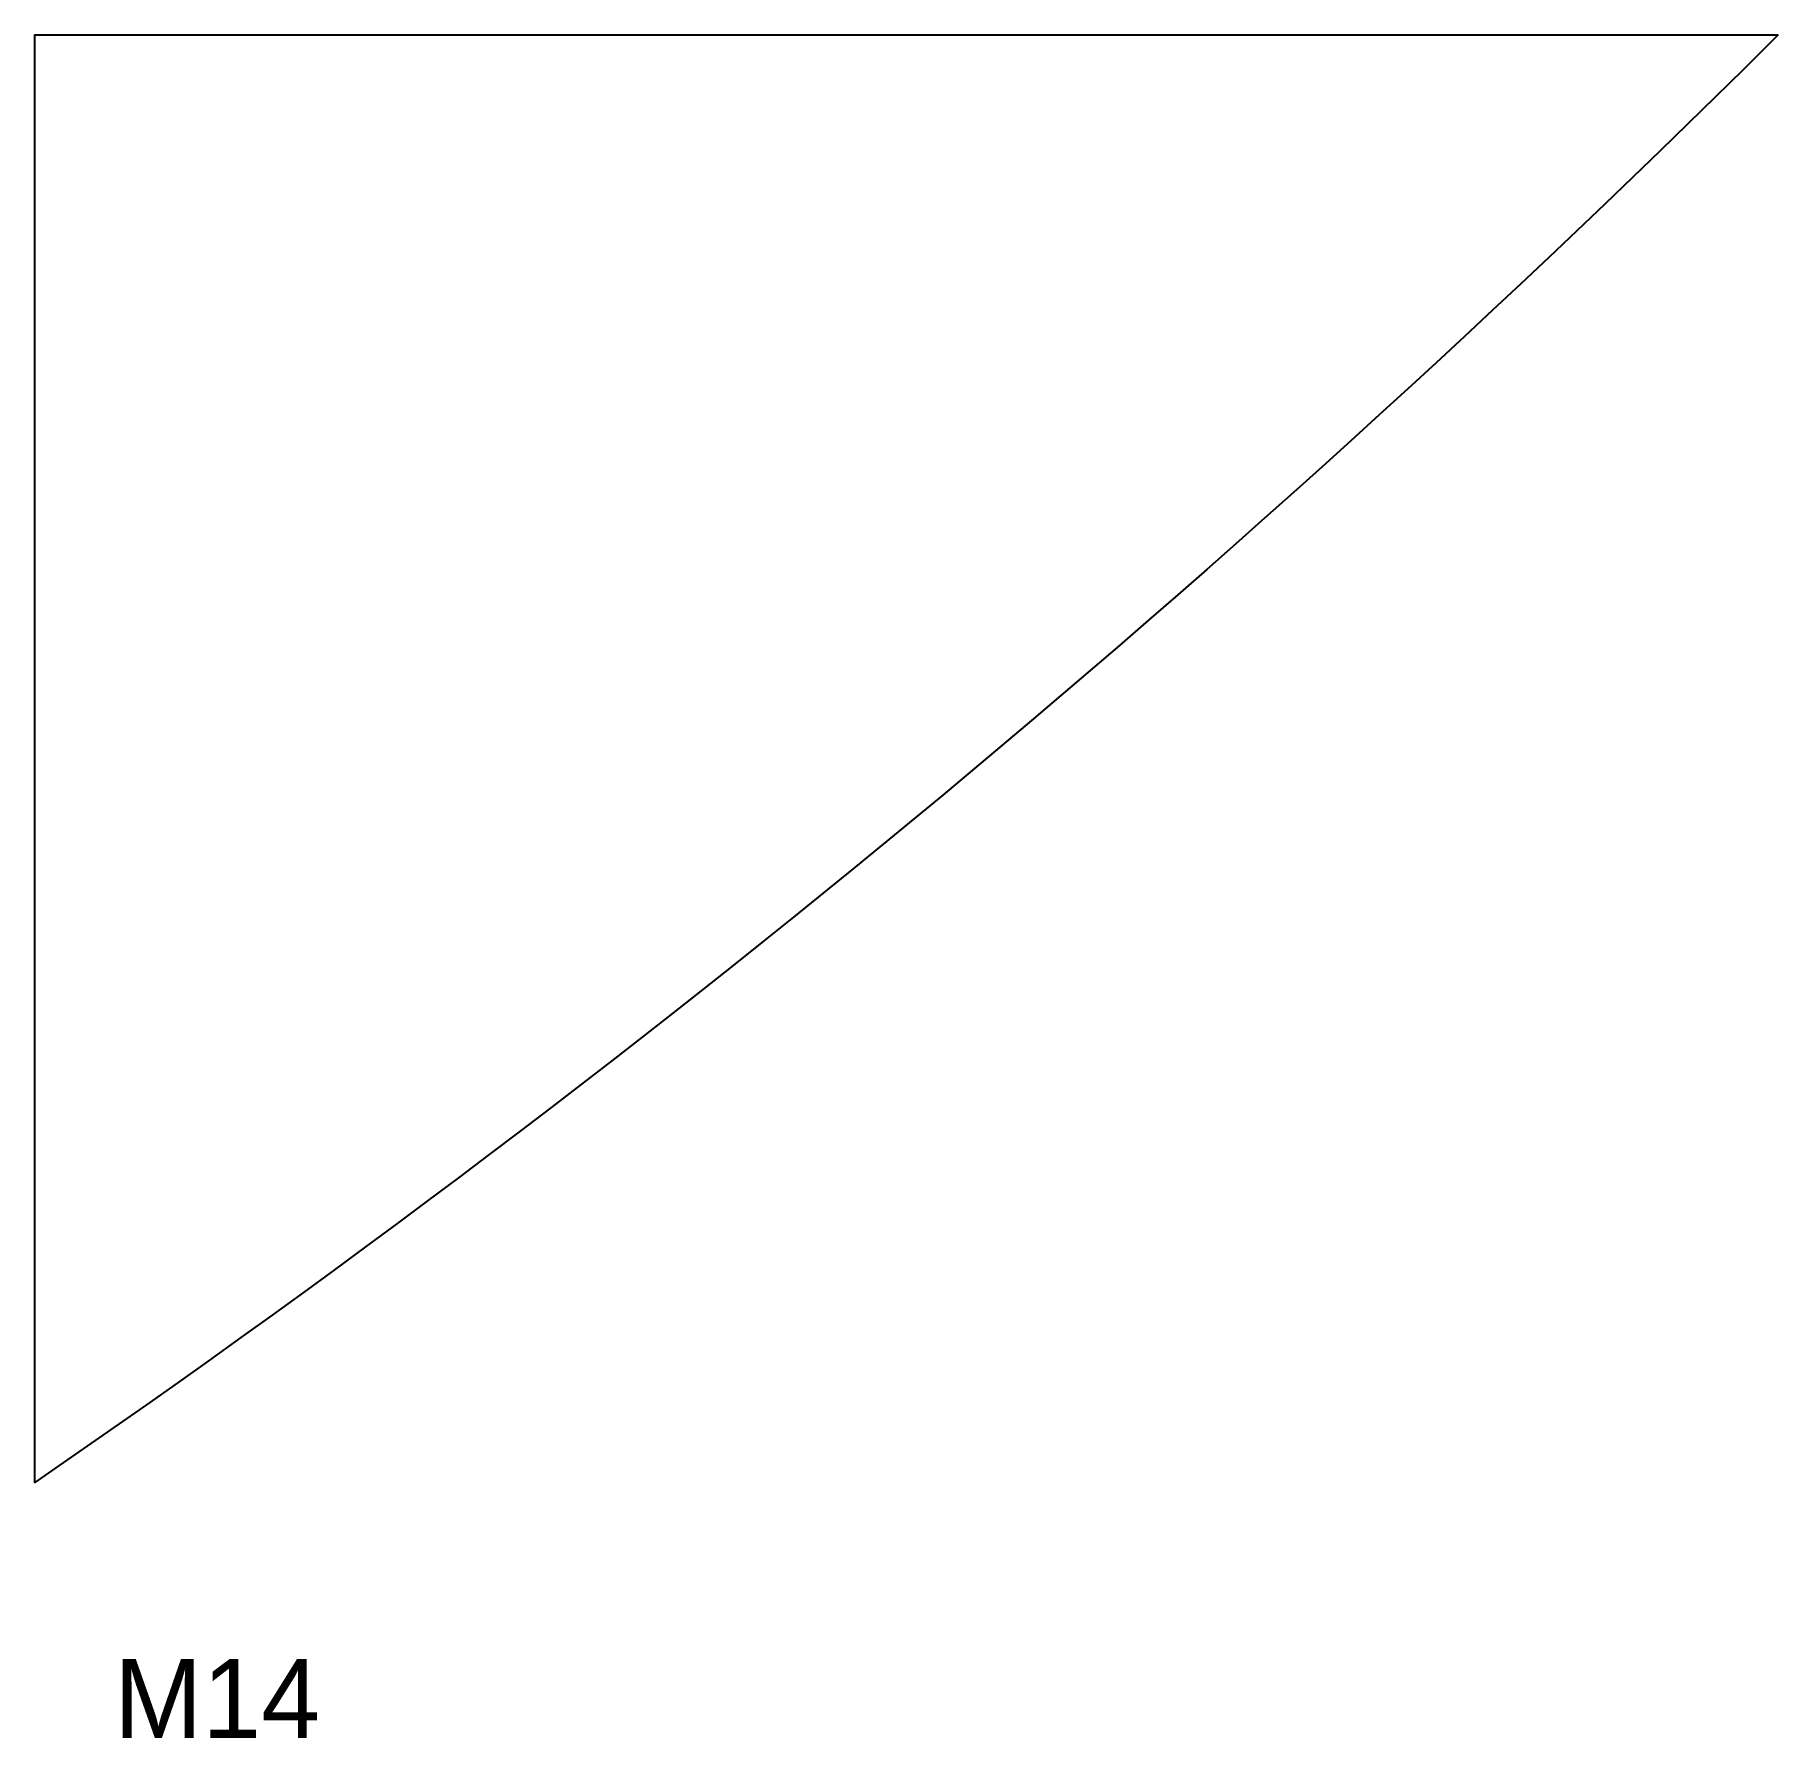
# Model space of a CAD drawing. Header units: millimetres. Extents: x 0 to 880, y 40 to 900.
import ezdxf

# ---------------------------------------------------------------- set-up
doc = ezdxf.new("R2010")
doc.units = ezdxf.units.MM
doc.layers.add('CUT', color=1, linetype='Continuous')
doc.layers.add('ID', color=3, linetype='Continuous')

msp = doc.modelspace()

# ---------------------------------------------------------------- linework, layer by layer
at = {"layer": 'CUT'}
msp.add_lwpolyline([(880.23, 900), (876.33, 896.12), (862.49, 882.41), (848.61, 868.74), (834.69, 855.11), (820.72, 841.53), (806.72, 827.98), (792.67, 814.49), (778.58, 801.03), (764.45, 787.62), (750.28, 774.25), (736.07, 760.93), (721.82, 747.65), (707.52, 734.41), (693.19, 721.21), (678.81, 708.07), (664.4, 694.96), (649.94, 681.9), (635.45, 668.88), (620.91, 655.91), (606.34, 642.98), (591.73, 630.1), (577.07, 617.26), (562.38, 604.47), (547.65, 591.72), (532.88, 579.02), (518.07, 566.36), (503.22, 553.75), (488.33, 541.19), (473.4, 528.67), (458.44, 516.19), (443.44, 503.77), (428.4, 491.38), (413.32, 479.05), (398.2, 466.76), (383.05, 454.52), (367.86, 442.32), (352.63, 430.17), (337.36, 418.07), (322.06, 406.01), (306.72, 394), (291.34, 382.04), (275.93, 370.12), (260.48, 358.26), (245, 346.44), (229.47, 334.66), (213.91, 322.94), (198.32, 311.26), (182.69, 299.63), (167.03, 288.05), (151.32, 276.52), (135.59, 265.03), (119.82, 253.6), (104.01, 242.21), (88.17, 230.87), (72.29, 219.58), (56.38, 208.34), (40.44, 197.14), (24.46, 186), (8.44, 174.9), (0, 169.09), (0, 900), (880.23, 900)], close=True, dxfattribs=at)

# ---------------------------------------------------------------- texts
at = {"layer": 'ID'}
msp.add_text('M14', height=40, dxfattribs=at).set_placement((40, 40))

doc.saveas('drawing.dxf')
